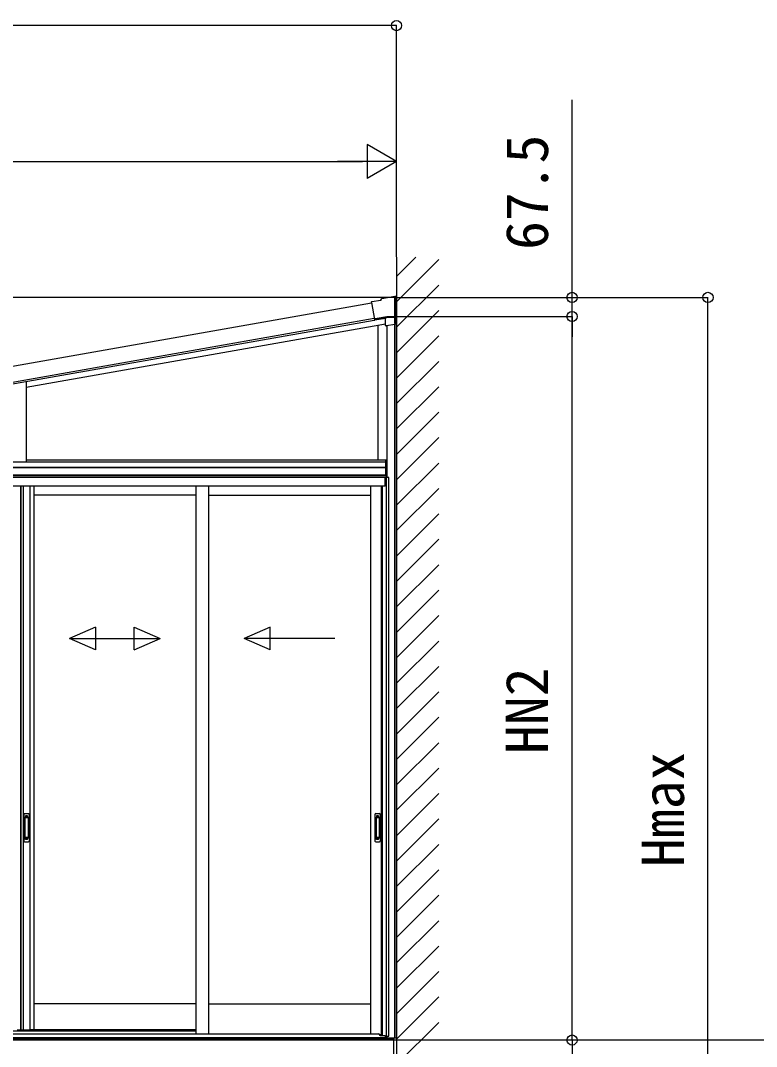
# Model space of a CAD drawing. Units: millimetres, scale not verified. Extents: x -10500 to 10500, y -15600 to 15524.
# Drawn here: x 2438 to 5037, y -4883 to -1259 of the extents above; entities that cross this region are included whole.
import ezdxf
from ezdxf.enums import TextEntityAlignment as Align

# ---------------------------------------------------------------- set-up
doc = ezdxf.new("R2010")
doc.units = ezdxf.units.MM
doc.header["$LTSCALE"] = 80
doc.layers.add('0-4_YKK_A1', color=4, linetype='Continuous')
doc.layers.add('0-5_YKK_D', color=6, linetype='Continuous')
doc.styles.add('ＭＳ ゴシック', font='')
doc.styles.get('ＭＳ ゴシック').set_extended_font_data('MS Gothic')

msp = doc.modelspace()

# ---------------------------------------------------------------- linework, layer by layer
at = {"layer": '0-4_YKK_A1'}
for p, q in [((3766, -2095.04), (3766, -5560.61)), ((3766, -2163.16), (3834.12, -2095.04)), ((3766, -2252.96), (3915, -2103.96)), ((3766, -2342.76), (3915, -2193.76)), ((3678.75, -2252.21), (3710.28, -2246.65)), ((3710.28, -2246.65), (3714.33, -2240.86)), ((3710.49, -2246.99), (3710.28, -2246.65)), ((3714.33, -2240.86), (3760, -2232.81)), ((3714.55, -2241.2), (3714.33, -2240.86)), ((3715.71, -2243.02), (3714.55, -2241.2)), ((3760, -2233.19), (3760, -2232.81)), ((3760, -2233.82), (3765, -2232.94)), ((3760, -2233.19), (3760, -2235.21)), ((3760, -2306.32), (3760, -2235.21)), ((3765, -2233.31), (3765, -2232.94)), ((1672.44, -2609.98), (3677.8, -2256.38)), ((3677.13, -2254.53), (3677.13, -2254.52)), ((3677.13, -2254.53), (3677.52, -2254.8)), ((3677.52, -2254.8), (3688.2, -2315.34)), ((3711.65, -2248.82), (3710.49, -2246.99)), ((1672.44, -2666.33), (3687.44, -2311.04)), ((1672.44, -2666.33), (3687.44, -2311.04)), ((1672.44, -2672.93), (3687.7, -2317.59)), ((3687.22, -2316.74), (3688.2, -2315.34)), ((3727.43, -2311.55), (3689.63, -2318.22)), ((3690.9, -2313.47), (3691.07, -2314.45)), ((3691.07, -2314.45), (3731.54, -2307.32)), ((3730.55, -2307.84), (3728.55, -2310.22)), ((3760, -2306.32), (3731.46, -2306.32)), ((3731.54, -2307.32), (3731.5, -2306.82)), ((3731.54, -2307.32), (3760, -2307.32)), ((3760, -2306.32), (3760, -2306.82)), ((3760, -2306.82), (3760, -2307.32)), ((3760, -2329.55), (3760, -2307.32)), ((3766, -2432.57), (3915, -2283.57)), ((3766, -4852.5), (3766, -2304.77)), ((2458.75, -2554.6), (3727.43, -2330.89)), ((3701.5, -2810.5), (3701.5, -2335.46)), ((3730.51, -2336.79), (3729.34, -2338.19)), ((3730.86, -2336.76), (3760, -2331.62)), ((3731.5, -2336.64), (3731.5, -2873.5)), ((3731.5, -2336.64), (3731.5, -2810.5)), ((3760, -2329.55), (3760, -2331.58)), ((3760, -2331.59), (3760, -2331.58)), ((3760, -4852.5), (3760, -2331.63)), ((3766, -2522.37), (3915, -2373.37)), ((3766, -2612.17), (3915, -2463.17)), ((2458.75, -2534.29), (2458.75, -2818.5)), ((3766, -2701.97), (3915, -2552.97)), ((3766, -2791.78), (3915, -2642.78)), ((3766, -2881.58), (3915, -2732.58)), ((1139.21, -2818.5), (3728, -2818.5)), ((2458.75, -2810.5), (3731.5, -2810.5)), ((3728.3, -2865.5), (3728.3, -2810.5)), ((3731.2, -2865.5), (3731.2, -2810.5)), ((3766, -2971.38), (3915, -2822.38)), ((1139.5, -2836.59), (3728, -2836.59)), ((1139.5, -2838.5), (3728, -2838.5)), ((3731, -2872.5), (1134, -2872.5)), ((3731, -2865.5), (1137.21, -2865.5)), ((3731, -2865.5), (1137.21, -2865.5)), ((1139.5, -2865.5), (3728, -2865.5)), ((3725.5, -2873.51), (1139.5, -2873.51)), ((3725.5, -2903.5), (3725.5, -2873.51)), ((3726, -2873.5), (3726, -2903.5)), ((3730.2, -4846.5), (3730.2, -2873.5)), ((3731, -2873.5), (3731, -2865.5)), ((3725.5, -2903.51), (1139.5, -2903.51)), ((2438.8, -2903.51), (2438.8, -4824.51)), ((2440, -2903.51), (2440, -4824.51)), ((2447.2, -2903.51), (2447.2, -4824.51)), ((2471.8, -2903.51), (2471.8, -4824.51)), ((2485, -2903.51), (2485, -4824.51)), ((3057, -2903.51), (3057, -4839)), ((3102, -2903.51), (3102, -4839)), ((3674, -2903.51), (3674, -4839)), ((3711.8, -2903.51), (3711.8, -4842.51)), ((3726, -2903.5), (3715, -2903.5)), ((3766, -3061.18), (3915, -2912.18)), ((3057, -2935.51), (2485, -2935.51)), ((3102, -2935.51), (3674, -2935.51)), ((3766, -3150.99), (3915, -3001.99)), ((3766, -3240.79), (3915, -3091.79)), ((3766, -3330.59), (3915, -3181.59)), ((3766, -3420.4), (3915, -3271.4)), ((3766, -3510.2), (3915, -3361.2)), ((2702.65, -3401.88), (2611, -3441.88)), ((2702.65, -3401.88), (2702.65, -3481.88)), ((2839.35, -3401.88), (2931, -3441.88)), ((2839.35, -3481.88), (2839.35, -3401.88)), ((3319.65, -3401.88), (3228, -3441.88)), ((3319.65, -3481.88), (3319.65, -3401.88)), ((2611, -3441.88), (2931, -3441.88)), ((2702.65, -3481.88), (2611, -3441.88)), ((2839.35, -3481.88), (2931, -3441.88)), ((3548, -3441.88), (3228, -3441.88)), ((3319.65, -3481.88), (3228, -3441.88)), ((3766, -3600), (3915, -3451)), ((3766, -3689.8), (3915, -3540.8)), ((3766, -3779.61), (3915, -3630.61)), ((3766, -3869.41), (3915, -3720.41)), ((3766, -3959.21), (3915, -3810.21)), ((3766, -4049.01), (3915, -3900.01)), ((3766, -4138.82), (3915, -3989.82)), ((2450, -4063.51), (2450, -4157.51)), ((2453, -4060.51), (2466, -4060.51)), ((2453.8, -4074.51), (2453.8, -4146.51)), ((2453.9, -4074.05), (2454.09, -4075.92)), ((2454.09, -4076.92), (2454.09, -4144.1)), ((2464.2, -4073.51), (2454.8, -4073.51)), ((2463.83, -4075.92), (2455.08, -4075.92)), ((2463, -4068.51), (2456, -4068.51)), ((2456, -4068.52), (2456, -4073.01)), ((2463, -4070.92), (2456, -4070.92)), ((2463, -4071.41), (2456, -4071.41)), ((2463, -4068.52), (2463, -4073.01)), ((2464.83, -4075.92), (2465.07, -4074.02)), ((2464.83, -4076.92), (2464.83, -4144.1)), ((2465.2, -4074.51), (2465.2, -4146.51)), ((2469, -4063.51), (2469, -4157.51)), ((3690, -4063.51), (3690, -4157.51)), ((3693, -4060.51), (3706, -4060.51)), ((3693.8, -4074.51), (3693.8, -4146.51)), ((3693.9, -4074.05), (3694.09, -4075.92)), ((3694.09, -4076.92), (3694.09, -4144.1)), ((3704.2, -4073.51), (3694.8, -4073.51)), ((3703.83, -4075.92), (3695.08, -4075.92)), ((3703, -4068.51), (3696, -4068.51)), ((3696, -4068.52), (3696, -4073.01)), ((3703, -4070.92), (3696, -4070.92)), ((3703, -4071.41), (3696, -4071.41)), ((3703, -4068.52), (3703, -4073.01)), ((3704.83, -4075.92), (3705.07, -4074.02)), ((3704.83, -4076.92), (3704.83, -4144.1)), ((3705.2, -4074.51), (3705.2, -4146.51)), ((3709, -4063.51), (3709, -4157.51)), ((3766, -4228.62), (3915, -4079.62)), ((2453, -4160.51), (2466, -4160.51)), ((2453.9, -4146.96), (2454.09, -4145.1)), ((2464.2, -4147.51), (2454.8, -4147.51)), ((2463.83, -4145.1), (2455.08, -4145.1)), ((2456, -4152.49), (2456, -4148.01)), ((2463, -4149.6), (2456, -4149.6)), ((2463, -4150.1), (2456, -4150.1)), ((2463, -4152.51), (2456, -4152.51)), ((2463, -4152.49), (2463, -4148.01)), ((2465.07, -4146.99), (2464.83, -4145.1)), ((3693, -4160.51), (3706, -4160.51)), ((3693.9, -4146.96), (3694.09, -4145.1)), ((3704.2, -4147.51), (3694.8, -4147.51)), ((3703.83, -4145.1), (3695.08, -4145.1)), ((3696, -4152.49), (3696, -4148.01)), ((3703, -4149.6), (3696, -4149.6)), ((3703, -4150.1), (3696, -4150.1)), ((3703, -4152.51), (3696, -4152.51)), ((3703, -4152.49), (3703, -4148.01)), ((3705.07, -4146.99), (3704.83, -4145.1)), ((3766, -4318.42), (3915, -4169.42)), ((3766, -4408.22), (3915, -4259.22)), ((3766, -4498.03), (3915, -4349.03)), ((3766, -4587.83), (3915, -4438.83)), ((3766, -4677.63), (3915, -4528.63)), ((3766, -4767.43), (3915, -4618.43)), ((3766, -4857.24), (3915, -4708.24)), ((3057, -4732.51), (2485, -4732.51)), ((3102, -4732.51), (3674, -4732.51)), ((3766, -4947.04), (3915, -4798.04)), ((3731, -4852.5), (1134, -4852.5)), ((3731, -4852.5), (1134, -4852.5)), ((1162, -4839), (3703, -4839)), ((2427, -4824.51), (2485, -4824.51)), ((3057, -4824.51), (2473, -4824.51)), ((3715, -4842.51), (3707.77, -4842.51)), ((3708, -4845.5), (3708, -4844)), ((3725.5, -4845.5), (3708, -4845.5)), ((3726, -4844.9), (3726, -4852.5)), ((3726, -4852.5), (3731, -4852.5)), ((3731, -4852.5), (3731, -4846.5)), ((3731, -4854.5), (3731, -4852.5)), ((3731, -4855.5), (3731, -4852.5)), ((3731.5, -4846.5), (3731.5, -4852.5)), ((3731.5, -4852.5), (3766, -4852.5)), ((9587.81, -4860.5), (-10232.66, -4860.5))]:
    msp.add_line(p, q, dxfattribs=at)
for points in [[(3765, -2330.71), (3765, -2233.31), (3760, -2234.19)], [(3731.5, -2306.82), (3731.46, -2306.32), (3690.9, -2313.47)], [(3727.43, -2336.08), (3727.43, -2311.55), (3728.55, -2310.22)], [(3760, -2331.59), (3765, -2330.71), (3765, -2330.75), (3760, -2331.63), (3760, -2331.62)], [(3739, -4846.5), (3739, -2873.5), (3726, -2873.5)], [(3715, -2903.5), (3715, -4844.9), (3726, -4844.9)], [(1133.5, -4855.5), (3756, -4855.5), (3756, -4997.5)], [(3725.5, -4844.9), (3725.5, -4852.5), (1139.5, -4852.5)], [(1808, -4827.5), (2415.9, -4827.5), (3057, -4827.5)], [(3727.1, -4852.5), (3727.1, -4846.5), (3739, -4846.5)]]:
    msp.add_lwpolyline(points, dxfattribs=at)
msp.add_lwpolyline([(3728, -2810.5), (3731.5, -2810.5), (3731.5, -2865.5), (3728, -2865.5)], close=True, dxfattribs=at)
for centre, radius, start, end in [((2453, -4063.51), 3, 90, 180), ((2454.8, -4074.51), 1, 90, 180), ((2455.09, -4076.92), 1, 90, 180), ((2463.83, -4076.92), 1, 0, 90), ((2464.2, -4074.51), 1, 0, 90), ((2466, -4063.51), 3, 0, 90), ((3693, -4063.51), 3, 90, 180), ((3694.8, -4074.51), 1, 90, 180), ((3695.09, -4076.92), 1, 90, 180), ((3703.83, -4076.92), 1, 0, 90), ((3704.2, -4074.51), 1, 0, 90), ((3706, -4063.51), 3, 0, 90), ((2453, -4157.51), 3, 180, 270), ((2454.8, -4146.51), 1, 180, 270), ((2455.09, -4144.1), 1, 180, 270), ((2463.83, -4144.1), 1, 270, 0), ((2464.2, -4146.51), 1, 270, 0), ((2466, -4157.51), 3, 270, 0), ((3693, -4157.51), 3, 180, 270), ((3694.8, -4146.51), 1, 180, 270), ((3695.09, -4144.1), 1, 180, 270), ((3703.83, -4144.1), 1, 270, 0), ((3704.2, -4146.51), 1, 270, 0), ((3706, -4157.51), 3, 270, 0), ((3703, -4844), 5, 0, 90)]:
    msp.add_arc(centre, radius, start, end, dxfattribs=at)
for centre, major_axis, ratio, start_param, end_param in [((3679.11, -2254.18), (-1.64, 1.15), 0.99628, 5.4996506, 7.06672), ((3689.19, -2316.38), (1.98, -0.44), 0.917237, 3.5657667, 5.0754765), ((3689.29, -2316.24), (1.15, 1.64), 0.99628, 3.8677678, 3.9251274), ((3729.43, -2336.07), (1.29, 1.54), 0.995504, 2.271148, 2.5023276), ((3729.31, -2336.22), (-1.01, 1.75), 0.909365, 1.2511638, 2.5889153), ((3730.52, -2334.78), (1.29, 1.54), 0.995504, 3.8400791, 4.0120374)]:
    msp.add_ellipse(centre, major_axis=major_axis, ratio=ratio, start_param=start_param, end_param=end_param, dxfattribs=at)
at = {"layer": '0-5_YKK_D'}
for p, q in [((3766, -1277.27), (1006, -1277.27)), ((3766, -2094.04), (3766, -1276.27)), ((4386, -2237.27), (4386, -1539.2)), ((3766, -1757.27), (3662.08, -1697.27)), ((3662.08, -1697.27), (3662.08, -1817.27)), ((1216, -1757.27), (3646, -1757.27)), ((3766, -1757.27), (3558.15, -1757.27)), ((3766, -1757.27), (3662.08, -1817.27)), ((3766, -2094.04), (3766, -1756.27)), ((3756.43, -2237.27), (97.5, -2237.27)), ((3760.62, -2237.27), (4387, -2237.27)), ((3760.62, -2237.27), (4867, -2237.27)), ((4386, -2304.77), (4386, -2237.27)), ((4866, -5560.61), (4866, -2237.27)), ((3766.7, -2304.77), (4387, -2304.77)), ((3766.7, -2304.77), (4387, -2304.77)), ((4386, -4860.5), (4386, -2304.77)), ((4386, -2304.77), (4386, -2376.77))]:
    msp.add_line(p, q, dxfattribs=at)
msp.add_lwpolyline([(4386, -4860.5), (4386, -5560.5), (4386, -7281.91)], dxfattribs=at)
for centre in [(3766, -1277.27), (4386, -2237.27), (4866, -2237.27), (4386, -2304.77), (4386, -2304.77), (4386, -4860.5), (4386, -4860.5)]:
    msp.add_circle(centre, 18, dxfattribs=at)

# ---------------------------------------------------------------- texts
at = {"layer": '0-5_YKK_D', "style": 'ＭＳ ゴシック'}
for s, p in [('67.5', (4346, -2069.49)), ('HN2', (4346, -3849.8)), ('Hmax', (4826, -4248.98))]:
    msp.add_text(s, height=149.6, rotation=90, dxfattribs=at).set_placement(p, align=Align.BOTTOM_LEFT)

doc.saveas('drawing.dxf')
